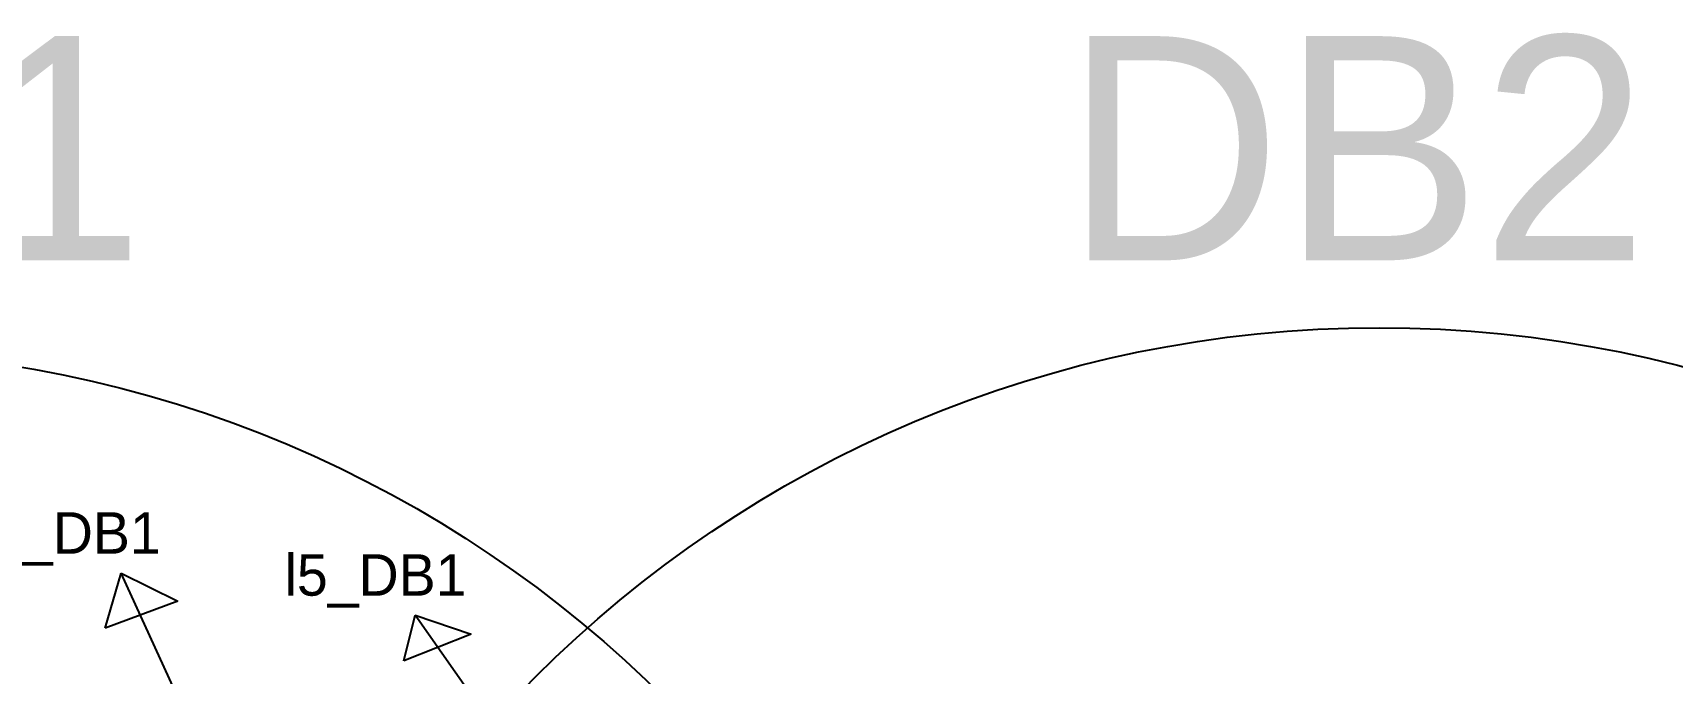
# Model space of a CAD drawing. Header units: metres. Extents: x -39 to 21688, y -24 to 9022.
# Drawn here: x 29.7 to 84.7, y 56.9 to 78.4 of the extents above; entities that cross this region are included whole.
import ezdxf

# ---------------------------------------------------------------- set-up
doc = ezdxf.new("R2010")
doc.units = ezdxf.units.M
doc.header["$MEASUREMENT"] = 0
doc.layers.add('AR-PUERTAS', color=2, linetype='Continuous')
doc.layers.add('AR-VENTANAS', color=2, linetype='Continuous')

msp = doc.modelspace()

# ---------------------------------------------------------------- linework, layer by layer
at = {"layer": 'AR-PUERTAS'}
for centre in [(74.88973, 28.38769), (22.62406, 27.62249)]:
    msp.add_circle(centre, 40.08066, dxfattribs=at)
at = {"layer": 'AR-VENTANAS'}
for p, q in [((32.1123, 58.37775), (32.65276, 60.22906)), ((34.98444, 55.13314), (32.65276, 60.22906)), ((32.65276, 60.22906), (34.55207, 59.28797)), ((34.55207, 59.28797), (32.1123, 58.37775)), ((42.14129, 57.2847), (42.51826, 58.81473)), ((45.11996, 55.11314), (42.51826, 58.81473)), ((42.51826, 58.81473), (44.40308, 58.17918)), ((44.40308, 58.17918), (42.14129, 57.2847))]:
    msp.add_line(p, q, dxfattribs=at)

# ---------------------------------------------------------------- texts
at = {"layer": 'AR-PUERTAS', "attachment_point": 1}
for s, width, gutter_width, insert, char_height in [('DB1', 7.5268467, 37.63423, (13.83625, 78.26118), 7.526847), ('DB2', 7.5268467, 37.63423, (64.33659, 78.26118), 7.526847), ('l1_DB1', 1.3929665, 6.96483, (27.87165, 62.27284), 1.392967), ('l5_DB1', 1.3929665, 6.96483, (38.13688, 60.86294), 1.392967)]:
    msp.add_mtext_dynamic_manual_height_columns(s, width=width, gutter_width=gutter_width, heights=[0], dxfattribs=dict(at, insert=insert, char_height=char_height))

doc.saveas('drawing.dxf')
